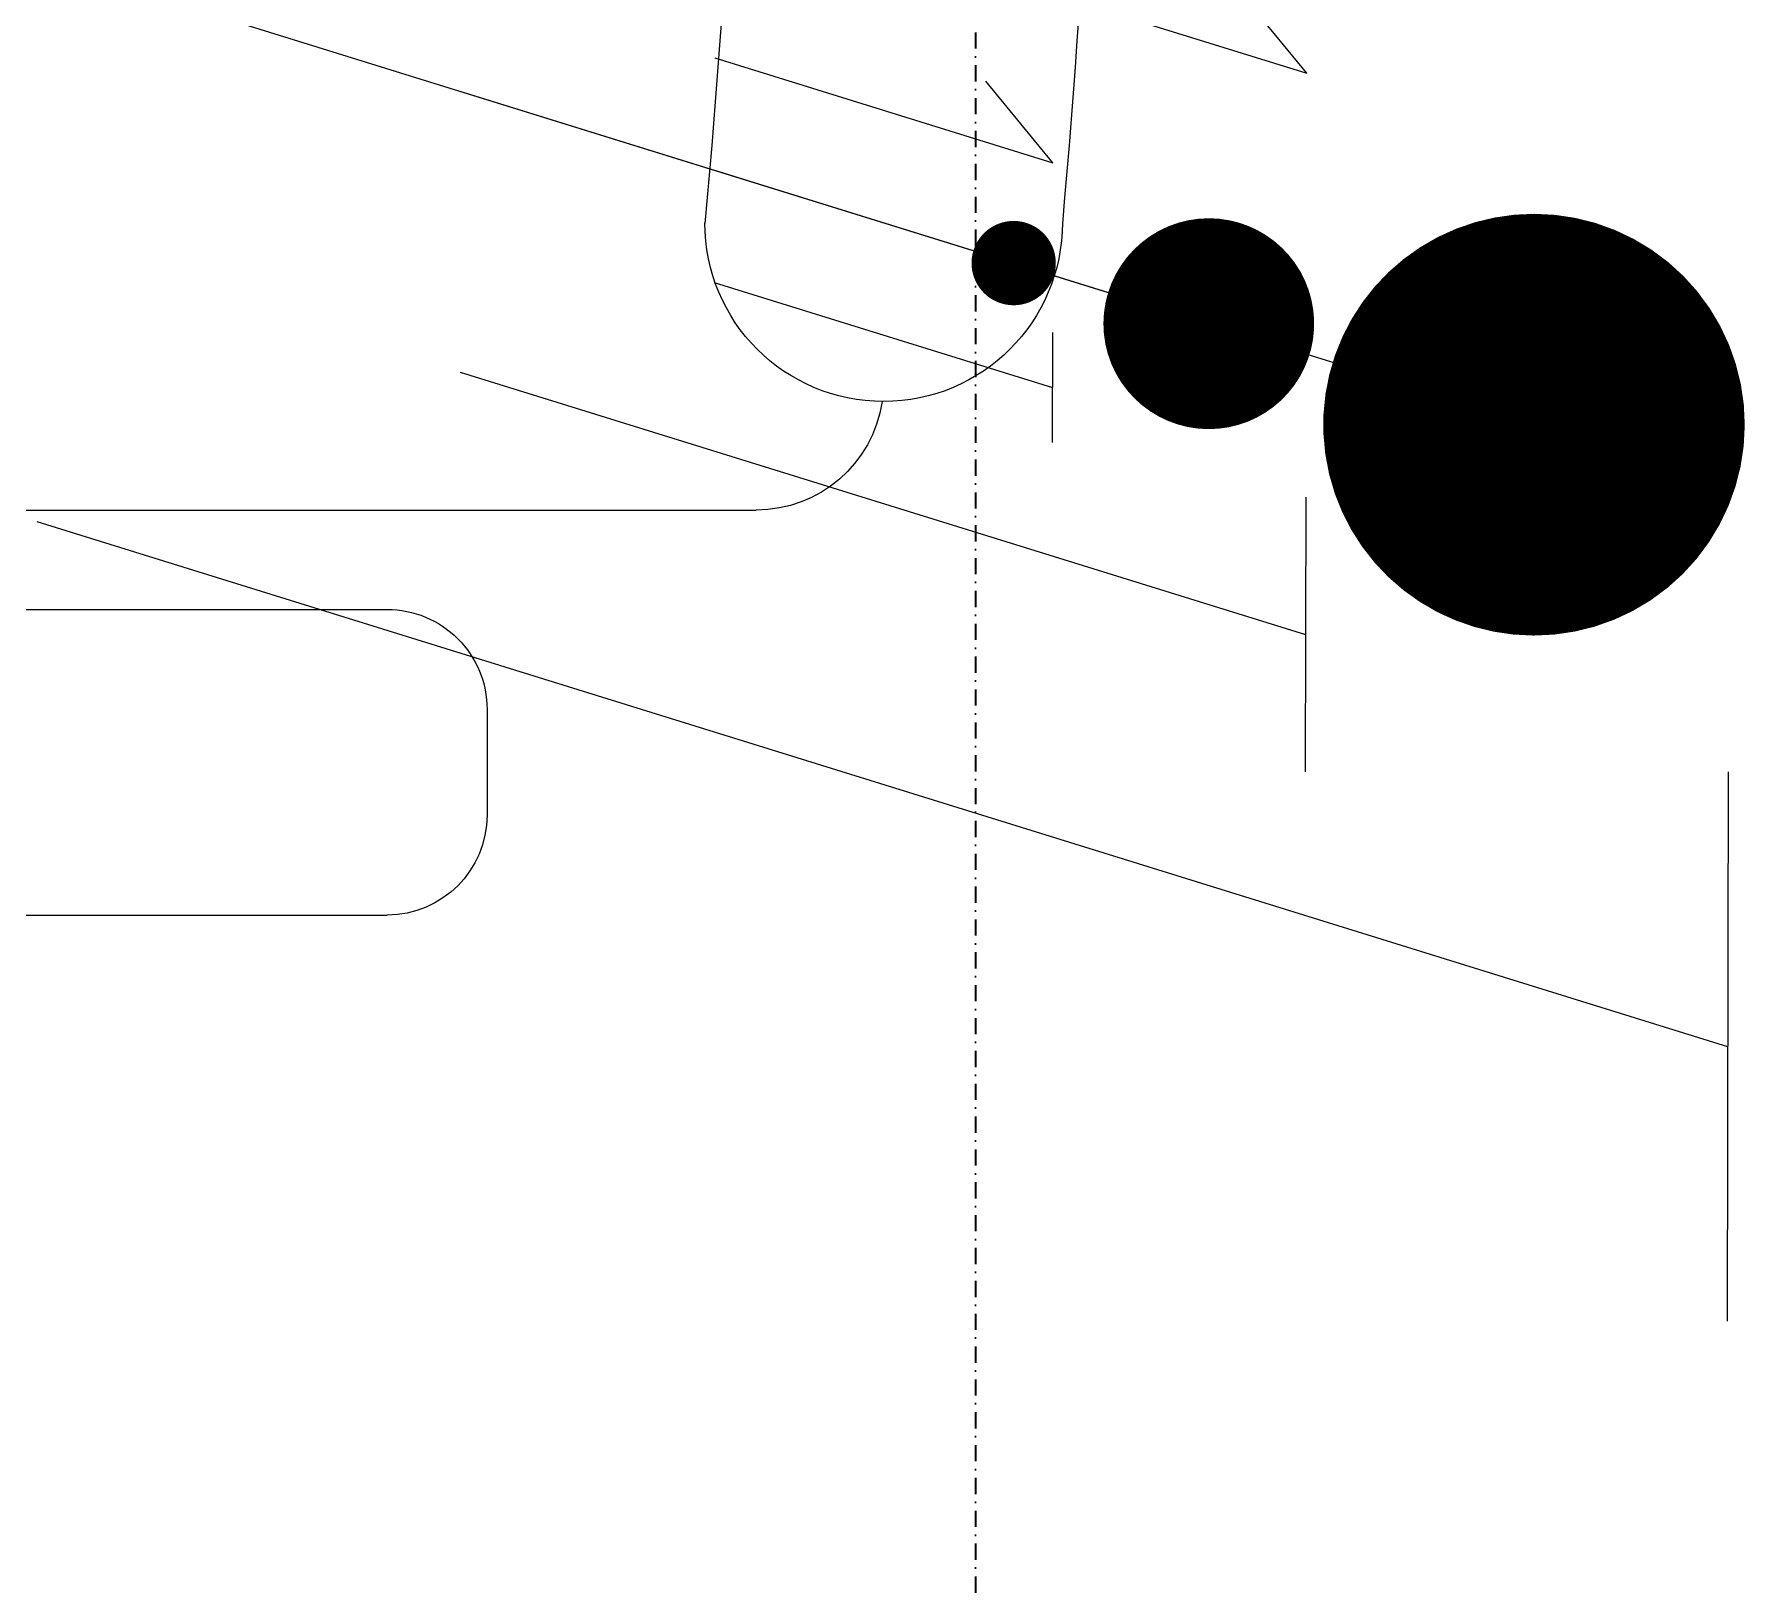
# Model space of a CAD drawing. Extents: x -12260 to 57327, y -29287 to 19916.
# Drawn here: x 19930.7 to 20266.7, y 2871.7 to 3176.5 of the extents above; entities that cross this region are included whole.
import ezdxf

# ---------------------------------------------------------------- set-up
doc = ezdxf.new("R2010")
doc.units = 0
doc.header["$LTSCALE"] = 0.25
doc.linetypes.add('DASHDOT', pattern=[25.4, 12.7, -6.35, 0, -6.35])
for name, color, linetype, lineweight in [('01-First Floor$0$LOADING', 253, 'Continuous', 5), ('E-LITE-CLNG-CNDT', 6, 'DASHDOT', 35), ('E-POWR-WIRE', 6, 'Continuous', 25), ('E-POWR-WIRE @ 100', 6, 'Continuous', 25), ('E-POWR-WIRE @ 20', 6, 'Continuous', 25), ('E-POWR-WIRE @ 50', 6, 'Continuous', 25)]:
    doc.layers.add(name, color=color, linetype=linetype, lineweight=lineweight)

# ---------------------------------------------------------------- blocks, each defined once
blk = doc.blocks.new('01-First Floor$0$GF21018-P')
at = {"color": 0}
for p, q in [((0.2204937210156821, 0.4756307261486727), (0.2204937210156821, 0.0674977280054634)), ((0.2400110456456019, 0.322592123553612), (0.2400110456456019, 0.1400010304266708)), ((0.3000110456456007, 0.3225921235536084), (0.3000110456456007, 0.1400010304266708)), ((0.2596261664619277, 0.120385909610345), (0.2803959248292749, 0.120385909610345))]:
    blk.add_line(p, q, dxfattribs=at)
for centre, radius, start, end in [((0.2596261664619277, 0.1400010304266708), 0.0196151208163253, 180, 270.0000000000017), ((0.2803959248292749, 0.1400010304266708), 0.0196151208163253, 270.0000000000019, 2.29e-13), ((-4.0174444003e-06, 1.846735474002139), 1.776735474005004, 264.6945553321505, 275.3052680112835), ((0.1640881380565453, 0.0424977280054613), 0.0351139560901341, 270.0000000000001, 90), ((0.1954937210156835, 0.0674977280054634), 0.025, 278.5279241468623, 360), ((-3.2405935642e-06, 1.831363171438854), 1.831363171441721, 264.8532206013883, 275.1469821681523)]:
    blk.add_arc(centre, radius, start, end, dxfattribs=at)
blk = doc.blocks.new('01-First Floor')
at = {"layer": '01-First Floor$0$LOADING', "extrusion": (7.774263848676225e-06, 2.240207019314477e-05, 0.9999999997188542), "xscale": -1000, "yscale": 1000.000000000001, "zscale": 1000, "rotation": 90.00141075505213}
blk.add_blockref('01-First Floor$0$GF21018-P', (20140.04120000765, 3303.572733360861, 0.1338352047059847), dxfattribs=at)
blk = doc.blocks.new('*U41')
for p, q in [((-1.657833030611292, 1.617383743406282), (1.662833664834472, 0.5865763488644732)), ((1.662833665519904, 0.5865763488216177), (1.003542450785609, 1.388790969413713)), ((-1.660333348065617, 0.5154036972494953), (1.660333348065617, -0.5154036972494953)), ((-1.662833666890876, -0.5865763489072922), (1.657833029240356, -1.617383743406282)), ((1.659057072877877, -1.077903510487632), (1.656608984917403, -2.156863976196367))]:
    blk.add_line(p, q)
at = {"const_width": 0.4140000000000004}
blk.add_lwpolyline([(1.277945909873843, -0.1895570308081735, 1), (1.277006573562058, -0.6035559651509178, 1)], format="xyb", close=True, dxfattribs=at)
blk = doc.blocks.new('*U844')
at = {"layer": 'E-POWR-WIRE @ 100', "xscale": 100, "yscale": 100, "zscale": 100}
blk.add_blockref('*U41', (20097.54751213226, 3139.48355117172, -0.09273936327428406), dxfattribs=at)
at = {"layer": 'E-POWR-WIRE @ 20', "xscale": 20, "yscale": 20, "zscale": 20}
blk.add_blockref('*U41', (20097.54751213226, 3139.48355117172, -0.09273936327428406), dxfattribs=at)
at = {"layer": 'E-POWR-WIRE @ 50', "xscale": 50, "yscale": 50, "zscale": 50}
blk.add_blockref('*U41', (20097.54751213226, 3139.48355117172, -0.09273936327428406), dxfattribs=at)

msp = doc.modelspace()

# ---------------------------------------------------------------- linework, layer by layer
at = {"layer": 'E-LITE-CLNG-CNDT'}
msp.add_lwpolyline([(20115.58101740778, 3847.641091287427), (20115.58101740778, 2647.641091287336)], dxfattribs=at)

# ---------------------------------------------------------------- block references
msp.add_blockref('01-First Floor', (0, 0), dxfattribs=at)
at = {"layer": 'E-POWR-WIRE'}
msp.add_blockref('*U844', (0, 0), dxfattribs=at)

doc.saveas('drawing.dxf')
